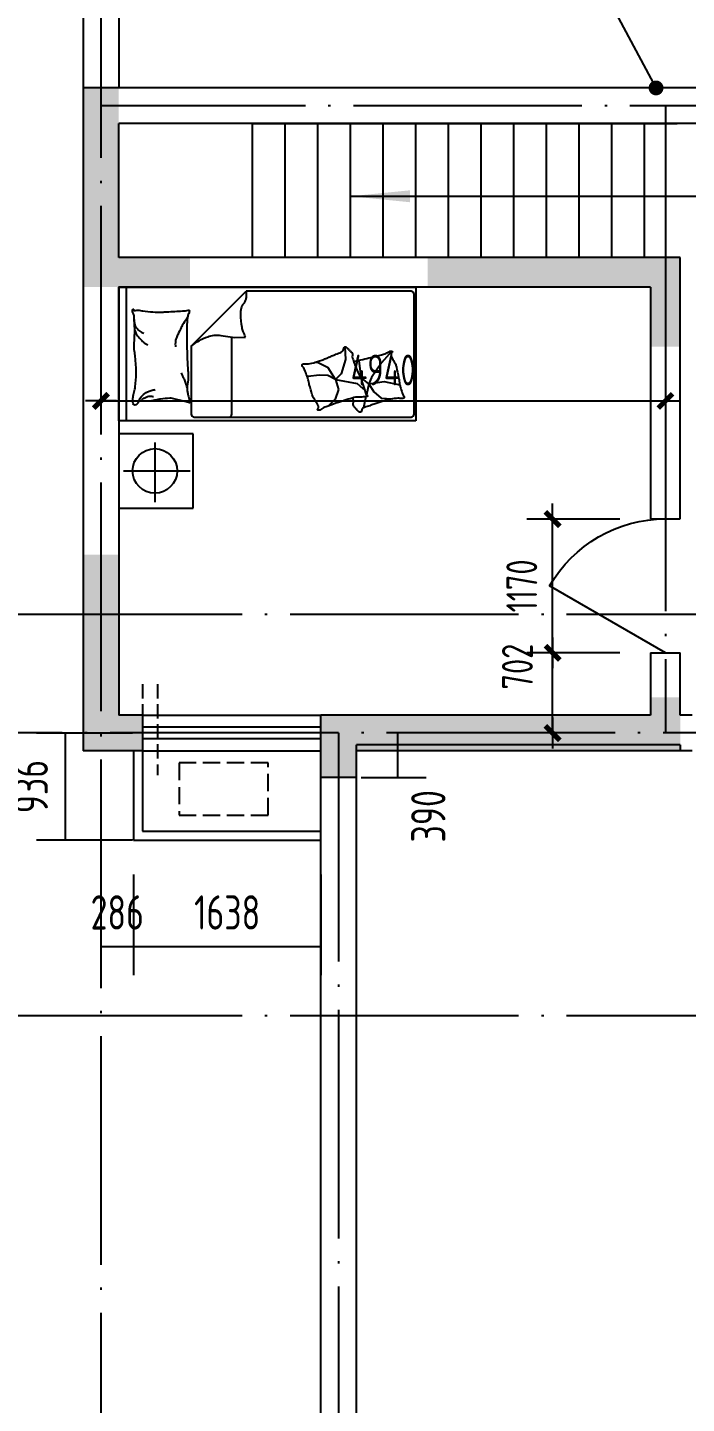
# Model space of a CAD drawing. Extents: x -726032 to 135930, y -151624 to 587044.
# Drawn here: x -615817 to -610049, y 497358 to 509393 of the extents above; entities that cross this region are included whole.
import ezdxf
from ezdxf.enums import TextEntityAlignment as Align

# ---------------------------------------------------------------- set-up
doc = ezdxf.new("R2010")
doc.units = 0
doc.header["$LTSCALE"] = 1000
doc.header["$MEASUREMENT"] = 0
doc.linetypes.add('DASH', pattern=[0.35, 0.25, -0.1])
doc.linetypes.add('DOTE', pattern=[2.42, 2, -0.2, 0.02, -0.2])
doc.layers.get('0').update_dxf_attribs({"linetype": 'CONTINUOUS'})
doc.layers.get('DEFPOINTS').update_dxf_attribs({"color": 1, "linetype": 'CONTINUOUS'})
for name, color, linetype in [('COLUMN', 170, 'CONTINUOUS'), ('DOTE', 8, 'DOTE'), ('PUB_DIM', 245, 'CONTINUOUS'), ('ROOF', 4, 'CONTINUOUS'), ('STAIR', 42, 'CONTINUOUS'), ('WALL', 255, 'CONTINUOUS'), ('WINDOW', 155, 'CONTINUOUS'), ('WINDOW_TEXT', 7, 'CONTINUOUS'), ('家具', 252, 'CONTINUOUS'), ('引线', 213, 'CONTINUOUS'), ('空调', 245, 'CONTINUOUS')]:
    doc.layers.add(name, color=color, linetype=linetype)
doc.styles.add('DIM_FONT', font='isocp.shx', dxfattribs={"width": 0.8})
doc.styles.add('SIMPLEX', font='SIMPLEX.SHX')
doc.dimstyles.new('DIMA', dxfattribs={"dimtxt": 300, "dimasz": 1, "dimexe": 250, "dimexo": 300, "dimgap": 150, "dimtad": 1, "dimdec": 0, "dimzin": 0, "dimdsep": 46, "dimtxsty": 'DIM_FONT', "dimcen": 0.09, "dimse1": 1, "dimclrt": 142, "dimadec": 0, "dimazin": 0, "dimtfac": 1, "dimtdec": 0, "dimtix": 1, "dimtmove": 2, "dimatfit": 3, "dimfxl": 1, "dimtolj": 1, "dimtzin": 0, "dimarcsym": 0})
doc.dimstyles.new('DIMN', dxfattribs={"dimtxt": 300, "dimasz": 1, "dimexe": 250, "dimexo": 300, "dimgap": 150, "dimtad": 1, "dimdec": 0, "dimzin": 0, "dimdsep": 46, "dimtxsty": 'DIM_FONT', "dimcen": 0.09, "dimclrt": 142, "dimadec": 0, "dimazin": 0, "dimtfac": 1, "dimtdec": 0, "dimtix": 1, "dimtmove": 2, "dimatfit": 3, "dimfxl": 1, "dimtolj": 1, "dimtzin": 0, "dimarcsym": 0})

# ---------------------------------------------------------------- blocks, each defined once
blk = doc.blocks.new('_DIMX')
blk.add_line((-150, 0), (150, 0))
at = {"const_width": 50}
blk.add_lwpolyline([(-70, -70), (70, 70)], dxfattribs=at)
blk = doc.blocks.new('*D1612')
at = {"layer": 'DEFPOINTS', "color": 0, "transparency": 16777216}
for p in [(-615174, 507064), (-610234, 507064), (-610234, 506127)]:
    blk.add_point(p, dxfattribs=at)
at = {"layer": 'PUB_DIM', "color": 0, "lineweight": -2, "transparency": 16777216}
for p, q in [((-610234, 506794), (-610234, 505902)), ((-615173, 506127), (-610235, 506127))]:
    blk.add_line(p, q, dxfattribs=at)
at = {"layer": 'PUB_DIM', "color": 0, "lineweight": -2, "transparency": 16777216, "xscale": 0.9, "yscale": 0.9, "zscale": 0.9, "rotation": 180}
blk.add_blockref('_DIMX', (-615174, 506127), dxfattribs=at)
at = {"layer": 'PUB_DIM', "color": 0, "lineweight": -2, "transparency": 16777216, "xscale": 0.9, "yscale": 0.9, "zscale": 0.9}
blk.add_blockref('_DIMX', (-610234, 506127), dxfattribs=at)
at = {"layer": 'PUB_DIM', "color": 142, "transparency": 16777216, "insert": (-612704, 506397), "char_height": 270, "attachment_point": 5, "style": 'DIM_FONT'}
blk.add_mtext('\\A1;4940', dxfattribs=at)
blk = doc.blocks.new('_ARROW')
blk.add_solid([(0, 0), (-1, 0.1), (-1, -0.1)])
blk = doc.blocks.new('M_C55HKH')
for p, q in [((0, -52.4), (900, -52.4)), ((25.8, -508.5), (25.8, -1967.8)), ((502.6, -488.5), (45.8, -488.5)), ((502.6, -488.5), (871.6, -858.3)), ((45.8, -761.1), (564.4, -761.1)), ((871.6, -1967.8), (871.6, -858.3)), ((299.4, -1273), (294.5, -1270)), ((306.6, -1352.3), (299.4, -1273)), ((304.8, -1407.4), (306.6, -1352.3)), ((357, -1410.4), (393.4, -1337.5)), ((393.4, -1337.5), (392.3, -1318.1)), ((146.2, -1456.3), (99.8, -1409.5)), ((210.6, -1478.3), (146.2, -1456.3)), ((278.4, -1459.1), (210.6, -1478.3)), ((278.4, -1459.1), (251, -1605.9)), ((278.4, -1459.1), (304.8, -1407.4)), ((278.4, -1459.1), (357, -1410.4)), ((316.5, -1498.2), (278.4, -1459.1)), ((412.1, -1526.9), (316.5, -1498.2)), ((495.3, -1522.7), (412.1, -1526.9)), ((163.5, -1664.3), (88.8, -1648.6)), ((218.9, -1643.3), (211.2, -1652.3)), ((251, -1605.9), (218.9, -1643.3)), ((249.3, -1682.4), (286.2, -1639.5)), ((286.2, -1639.5), (333.2, -1627.5)), ((333.2, -1627.5), (405.4, -1617.7)), ((195.7, -1717.6), (153.5, -1766.5)), ((249.3, -1682.4), (175.1, -1666.8)), ((249.3, -1682.4), (195.7, -1717.6)), ((249.3, -1682.4), (266, -1787)), ((292.2, -1700.3), (249.3, -1682.4)), ((391.2, -1768.8), (292.2, -1700.3)), ((153.5, -1766.5), (147.3, -1840.5)), ((266, -1787), (242.8, -1892.3)), ((468.8, -1838.9), (391.2, -1768.8)), ((45.8, -1987.8), (851.6, -1987.8))]:
    blk.add_line(p, q)
blk.add_lwpolyline([(0, -2000), (0, 0), (900, 0), (900, -2000)], close=True)
for points in [[(135.1, -133.6, -0.263368), (107.1, -114.8, -0.494818), (116.3, -96.1, -0.049225), (134, -94.3, -0.036831), (157.6, -96.1, -0.031893), (195.6, -104.2, 0.035782), (229.5, -111.2, 0.032941), (319.2, -117.1, 0.026564), (430.4, -111.2, 0.017905), (467.9, -105.8, -0.033397), (488.1, -103.6, -0.03204), (525.2, -104.3, 0.018442), (589.5, -107.3, 0.010837), (654.3, -106.6, 0.014624), (702.2, -103.6, 0.111249), (724.7, -96.3, -0.153708), (741.6, -92.3, -0.076444), (749.1, -94, -0.215512), (751, -96.1, -0.585858), (748.4, -99.1, 0.363489), (743.5, -101.7, 0.191716), (743.4, -113.2, -0.129675), (745.4, -129.9, -0.01735), (742.4, -146.7, 0.019326), (739.8, -161.8, 0.018818), (733.1, -230.1, 0.021828), (732.2, -289.4, 0.006204), (733.6, -323.2, 0.001963), (739.8, -430.1, 0.028341), (744, -466.2, -0.117014), (743.5, -475.1, -0.36606), (742.1, -476.1, -0.03973), (728.5, -473.3, -0.048309), (714.7, -467.8, 0.062981), (704.1, -463.9, 0.04058), (680.7, -460.5, 0.014345), (613.9, -458.3, 0.005484), (488.5, -459, 0.007153), (392.3, -462, 0.008762), (349.8, -464.7, -0.008153), (304.1, -467.6, -0.06251), (247, -463.2, 0.078669), (201.4, -461.2, 0.047825), (179, -465.9, -0.034494), (148.2, -473.3, -0.023571), (122.9, -476.3, -0.510228), (121.9, -475.1), (129.4, -445.1), (150.1, -362.6, 0.073041), (152.1, -343, 0.023305), (146.3, -281.9, 0.018299), (142.3, -259, -0.01097), (134.9, -221, -0.042281), (132, -186.7, -0.027201), (134.9, -133.3)], [(133.4, -149.6, -0.05369), (147.6, -162.6, -0.070312), (155.7, -174.9, -0.015448), (159.5, -183.4, -0.013244), (163.2, -193.7, -0.082127), (166.2, -211.7, -0.064164), (163.2, -234.9)], [(134.9, -133.6, -0.077379), (169.7, -158.9, -0.077379), (195.2, -193.7, -0.047525), (205.1, -218.3, -0.047525), (210.2, -244.3)], [(608.9, -107.4, 0.027842), (585.2, -118, 0.048685), (572.6, -126.1, 0.023666), (544.7, -150.5, 0.031223), (525.7, -171.1, 0.046801), (520.6, -178.8, 0.023191), (512.5, -195.5)], [(690.9, -101.7, 0.088153), (656.4, -105.2, 0.088153), (625.2, -120.5, 0.077547), (603.6, -142.1, 0.077547), (589.5, -169.3)], [(225.5, -460.5, 0.009729), (252.8, -451.5, 0.009729), (279.7, -441.4, 0.007971), (301.4, -432.3, 0.007971), (322.9, -422.6)], [(694.7, -462, 0.016108), (655.8, -435.8, 0.024599), (629, -420.7, 0.009477), (579.9, -397.4, 0.015937), (550.1, -385.1, 0.072521), (533.7, -381.5, 0.033339), (497.5, -381.3)], [(502.6, -488.5, -0.085272), (565.9, -598.6, -0.124044), (575.2, -686.2), (561.5, -781.6), (563.3, -854.1)], [(563.3, -854.1, -0.027362), (601.8, -837.7, -0.040834), (628.9, -830.3, -0.038441), (716.6, -820.8, -0.076528), (760.7, -826.1, -0.103649), (788.2, -840.5, 0.093398), (818.4, -857, 0.072727), (840.5, -860.8, 0.052315), (871.6, -858.3)], [(400.3, -1581.4, 0.025626), (401.8, -1590.8, 0.0108), (426.4, -1696.7, 0.00456), (445.4, -1768.5, 0.01125), (454.1, -1797.4, 0.069394), (461.7, -1813.2, -0.079756), (468.1, -1827, -0.106399), (468.8, -1838.9, -0.328642), (465.8, -1841.8, -0.299547), (460.8, -1839.5, 0.189917), (454.1, -1834.5, 0.033518), (446, -1832.9, 0.075627), (442.4, -1833, 0.053489), (435.9, -1834.8, 0.017838), (417.6, -1843, 0.038394), (397.1, -1855.1, -0.059529), (383.5, -1862.4, -0.035943), (361.9, -1869, -0.011245), (291.4, -1883.8, -0.006203), (259.2, -1889.3, 0.010783), (240.6, -1892.7, 0.019485), (229.8, -1895.4, 0.005062), (188.4, -1907.7, 0.101392), (167.2, -1919.3, -0.223768), (156.1, -1922.3, -0.25558), (152.7, -1919.5, -0.081563), (149.7, -1906.7, -0.071805), (150.7, -1893, 0.069985), (151.8, -1879, 0.03546), (145.4, -1830.7, 0.029432), (130.3, -1774, 0.001554), (121.1, -1746.5, -0.00152), (111.6, -1718.4, -0.004735), (102.3, -1689.3, 0.00382), (90.8, -1653.2, 0.296001), (66.5, -1633.6, -0.649774), (60.7, -1615.9, -0.02319), (64.7, -1612.6, 0.0288), (67.9, -1609.9, 0.005727), (73, -1605.1, -0.004358), (79.6, -1598.7, -0.027528), (94.1, -1586.2, -0.046214), (103.8, -1580.2, -0.194121), (117.3, -1579, 0.133719), (136.6, -1579.7, 0.005779), (154.6, -1575.2, 0.008882)]]:
    blk.add_lwpolyline(points, format="xyb")
blk.add_lwpolyline([(345.4, -1251, 0.101392), (365.7, -1237.8, -0.223768), (376.5, -1234, -0.25558), (380.2, -1236.5, -0.081563), (384.2, -1249.1, -0.071805), (384.2, -1262.7, 0.069985), (384.1, -1276.8, 0.03546), (394.2, -1324.5, 0.029432), (413.7, -1379.8, 0.001554), (425, -1406.6, -0.00152), (436.5, -1433.9, -0.004735), (448, -1462.2, 0.00382), (462.3, -1497.3, 0.296001), (488, -1515, -0.649774), (495.1, -1532.2, -0.02319), (491.4, -1535.7, 0.0288), (488.4, -1538.7, 0.005727), (483.8, -1543.9, -0.004358), (477.7, -1550.8, -0.027528), (464.1, -1564.3, -0.046214), (454.9, -1571.1, -0.194121), (441.5, -1573.2, 0.133719), (422.3, -1574.1, 0.011505), (387.3, -1586.1, 0.008882), (342.6, -1603.5, 0.012426), (285.7, -1628.6, -0.033612), (264.2, -1636.9), (217.8, -1651.5), (182, -1662.8, 0.224341), (170.4, -1673.5, -0.722772), (163.3, -1673.1, -0.103513), (163.2, -1670, 0.053465), (163.5, -1664.3, 0.030109), (161.3, -1645.6, -0.031436), (159.2, -1627.7, -0.05324), (159.9, -1615.6, 0.05518), (160.5, -1603.9, 0.056271), (157, -1583.3, 0.0108), (124.3, -1479.6, 0.00456), (99.8, -1409.5, 0.01125), (89, -1381.3, 0.069394), (80.2, -1366.2, -0.079756), (72.8, -1352.9, -0.106399), (71.2, -1341.1, -0.328642), (73.9, -1337.9, -0.299547), (79.1, -1339.9, 0.189917), (86.1, -1344.3, 0.033518), (94.3, -1345.3, 0.075627), (98, -1345, 0.053489), (104.3, -1342.6, 0.017838), (121.9, -1333, 0.038394), (141.4, -1319.4, -0.059529), (154.4, -1311.1, -0.035943), (175.4, -1302.8, -0.011245), (244.6, -1282.8, -0.006203), (276.3, -1274.7, 0.010783), (294.5, -1270, 0.019485), (305.2, -1266.5, 0.005062)], format="xyb", close=True)
for centre, start, end in [((45.8, -508.5), 90, 180), ((45.8, -741.1), 180, 270), ((45.8, -1967.8), 180, 270), ((851.6, -1967.8), 270, 0)]:
    blk.add_arc(centre, 20, start, end)
at = {"style": 'DIM_FONT', "width": 0.8, "flags": 9}
for tag in ['XSIZE', 'YSIZE']:
    blk.add_attdef(tag, (0, 0), '', height=0.5, dxfattribs=at)
blk = doc.blocks.new('*D1616')
at = {"layer": 'DEFPOINTS', "color": 0, "transparency": 16777216}
for p in [(-611221, 503924), (-610364, 503924), (-610364, 503222)]:
    blk.add_point(p, dxfattribs=at)
at = {"layer": 'PUB_DIM', "color": 0, "lineweight": -2, "transparency": 16777216}
for p, q in [((-610634, 503924), (-611446, 503924)), ((-611221, 503223), (-611221, 503924))]:
    blk.add_line(p, q, dxfattribs=at)
at = {"layer": 'PUB_DIM', "color": 0, "lineweight": -2, "transparency": 16777216, "xscale": 0.9, "yscale": 0.9, "zscale": 0.9}
for p, rotation in [((-611221, 503924), 90), ((-611221, 503222), 270)]:
    blk.add_blockref('_DIMX', p, dxfattribs=dict(at, rotation=rotation))
at = {"layer": 'PUB_DIM', "color": 142, "transparency": 16777216, "insert": (-611529, 503803), "char_height": 270, "attachment_point": 5, "rotation": 90, "style": 'DIM_FONT'}
blk.add_mtext('\\A1;702', dxfattribs=at)
blk = doc.blocks.new('*D1617')
at = {"layer": 'DEFPOINTS', "color": 0, "transparency": 16777216}
for p in [(-611221, 505094), (-610364, 505094), (-610364, 503924)]:
    blk.add_point(p, dxfattribs=at)
at = {"layer": 'PUB_DIM', "color": 0, "lineweight": -2, "transparency": 16777216}
for p, q in [((-610634, 505094), (-611446, 505094)), ((-611221, 503925), (-611221, 505094))]:
    blk.add_line(p, q, dxfattribs=at)
at = {"layer": 'PUB_DIM', "color": 0, "lineweight": -2, "transparency": 16777216, "xscale": 0.9, "yscale": 0.9, "zscale": 0.9}
for p, rotation in [((-611221, 505094), 90), ((-611221, 503924), 270)]:
    blk.add_blockref('_DIMX', p, dxfattribs=dict(at, rotation=rotation))
at = {"layer": 'PUB_DIM', "color": 142, "transparency": 16777216, "insert": (-611491, 504509), "char_height": 270, "attachment_point": 5, "rotation": 90, "style": 'DIM_FONT'}
blk.add_mtext('\\A1;1170', dxfattribs=at)
blk = doc.blocks.new('_DBLK')
blk.add_line((-0.5, 0), (0, -0.866))
blk.add_arc((-0.5, 0), 1, 300, 0)
at = {"layer": 'WINDOW_TEXT', "style": 'SIMPLEX', "flags": 9}
blk.add_attdef('A', text='', height=1, dxfattribs=at).set_placement((0, 1.5), align=Align.MIDDLE)
blk = doc.blocks.new('*D302')
at = {"layer": 'DEFPOINTS', "color": 0, "transparency": 16777216}
for p in [(-615174, 502286), (-614888, 502286), (-615174, 501353)]:
    blk.add_point(p, dxfattribs=at)
at = {"layer": 'PUB_DIM', "color": 0, "lineweight": -2, "transparency": 16777216}
for p, q in [((-615174, 501986), (-615174, 501103)), ((-614888, 501986), (-614888, 501103)), ((-615175, 501353), (-615176, 501353)), ((-614888, 501353), (-615174, 501353)), ((-614887, 501353), (-614886, 501353))]:
    blk.add_line(p, q, dxfattribs=at)
at = {"layer": 'PUB_DIM', "color": 0, "transparency": 16777216}
for points in [[(-615175, 501353), (-615175, 501353), (-615174, 501353)], [(-614887, 501353), (-614887, 501353), (-614888, 501353)]]:
    blk.add_solid(points, dxfattribs=at)
at = {"layer": 'PUB_DIM', "color": 142, "transparency": 16777216, "insert": (-615031, 501653), "char_height": 300, "attachment_point": 5, "style": 'DIM_FONT'}
blk.add_mtext('\\A1;286', dxfattribs=at)
blk = doc.blocks.new('*D303')
at = {"layer": 'DEFPOINTS', "color": 0, "transparency": 16777216}
for p in [(-614888, 502286), (-613250, 502286), (-614888, 501353)]:
    blk.add_point(p, dxfattribs=at)
at = {"layer": 'PUB_DIM', "color": 0, "lineweight": -2, "transparency": 16777216}
for p, q in [((-614888, 501986), (-614888, 501103)), ((-613250, 501986), (-613250, 501103)), ((-613251, 501353), (-614887, 501353))]:
    blk.add_line(p, q, dxfattribs=at)
at = {"layer": 'PUB_DIM', "color": 0, "transparency": 16777216}
for points in [[(-614887, 501353), (-614887, 501353), (-614888, 501353)], [(-613251, 501353), (-613251, 501353), (-613250, 501353)]]:
    blk.add_solid(points, dxfattribs=at)
at = {"layer": 'PUB_DIM', "color": 142, "transparency": 16777216, "insert": (-614069, 501653), "char_height": 300, "attachment_point": 5, "style": 'DIM_FONT'}
blk.add_mtext('\\A1;1638', dxfattribs=at)
blk = doc.blocks.new('*D306')
at = {"layer": 'DEFPOINTS', "color": 0, "transparency": 16777216}
for p in [(-614599, 503222), (-615488, 502286), (-614599, 502286)]:
    blk.add_point(p, dxfattribs=at)
at = {"layer": 'PUB_DIM', "color": 0, "lineweight": -2, "transparency": 16777216}
for p, q in [((-614899, 503222), (-615738, 503222)), ((-615488, 503221), (-615488, 502287)), ((-614899, 502286), (-615738, 502286))]:
    blk.add_line(p, q, dxfattribs=at)
at = {"layer": 'PUB_DIM', "color": 0, "transparency": 16777216}
for points in [[(-615488, 503221), (-615488, 503221), (-615488, 503222)], [(-615488, 502287), (-615488, 502287), (-615488, 502286)]]:
    blk.add_solid(points, dxfattribs=at)
at = {"layer": 'PUB_DIM', "color": 142, "transparency": 16777216, "insert": (-615788, 502754), "char_height": 300, "attachment_point": 5, "rotation": 90, "style": 'DIM_FONT'}
blk.add_mtext('\\A1;936', dxfattribs=at)
blk = doc.blocks.new('_WBLK')
for p, q in [((-0.5, 0.5), (0.5, 0.5)), ((0.5, 0.1667), (-0.5, 0.1667)), ((0.5, -0.1667), (-0.5, -0.1667)), ((-0.5, -0.5), (0.5, -0.5))]:
    blk.add_line(p, q)
at = {"layer": 'WINDOW_TEXT', "style": 'SIMPLEX', "flags": 9}
blk.add_attdef('A', text='', height=1, dxfattribs=at).set_placement((0, 1.5), align=Align.MIDDLE)
blk = doc.blocks.new('*D1619')
at = {"layer": 'DEFPOINTS', "color": 0, "transparency": 16777216}
for p in [(-613196, 503222), (-613196, 502832), (-612578, 502832)]:
    blk.add_point(p, dxfattribs=at)
at = {"layer": 'PUB_DIM', "color": 0, "lineweight": -2, "transparency": 16777216}
for p, q in [((-612578, 503221), (-612578, 502833)), ((-612896, 502832), (-612328, 502832))]:
    blk.add_line(p, q, dxfattribs=at)
at = {"layer": 'PUB_DIM', "color": 0, "transparency": 16777216}
for points in [[(-612578, 503221), (-612578, 503221), (-612578, 503222)], [(-612578, 502833), (-612578, 502833), (-612578, 502832)]]:
    blk.add_solid(points, dxfattribs=at)
at = {"layer": 'PUB_DIM', "color": 142, "transparency": 16777216, "insert": (-612309, 502494), "char_height": 300, "attachment_point": 5, "rotation": 90, "style": 'DIM_FONT'}
blk.add_mtext('\\A1;390', dxfattribs=at)

msp = doc.modelspace()

# ---------------------------------------------------------------- hatches: boundary and pattern name
at = {"layer": 'ROOF'}
h = msp.add_hatch(dxfattribs=at)
h.set_pattern_fill('DOTS', color=256, scale=390, style=0)
h.set_pattern_definition([(0, (-475797.41, 346442.748), (12.1875, 24.375), [0, -24.375])])
h.paths.add_polyline_path([(-610103.9, 503066.4), (-610103.9, 503118.4), (-612937.9, 503118.4), (-612937.9, 503066.4)])

# ---------------------------------------------------------------- linework, layer by layer
at = {"layer": 'COLUMN'}
for points in [[(-615329.9, 508864.4), (-615329.9, 507122.4), (-615017.9, 508864.4), (-615017.9, 507122.4)], [(-615017.9, 507382.4), (-615017.9, 507122.4), (-614393.9, 507382.4), (-614393.9, 507122.4)], [(-612313.9, 507382.4), (-612313.9, 507122.4), (-610103.9, 507382.4), (-610363.9, 507122.4)], [(-610363.9, 507122.4), (-610363.9, 506602.4), (-610103.9, 507382.4), (-610103.9, 506602.4)], [(-615329.9, 504782.4), (-615329.9, 503066.4), (-615017.9, 504782.4), (-615017.9, 503066.4)], [(-610363.9, 503378.4), (-610363.9, 503534.4), (-610103.9, 503118.4), (-610103.9, 503534.4)], [(-615017.9, 503066.4), (-615017.9, 503378.4), (-614809.9, 503066.4), (-614809.9, 503378.4)], [(-613249.9, 503378.4), (-613249.9, 502832.4), (-612937.9, 503118.4), (-612937.9, 502832.4)], [(-613249.9, 503378.4), (-612937.9, 503118.4), (-610363.9, 503378.4), (-610103.9, 503118.4)]]:
    msp.add_solid(points, dxfattribs=at)
at = {"layer": 'DOTE'}
for p, q in [((-615173.9, 522352), (-615173.9, 491880.4)), ((-608543.9, 508708.4), (-615173.9, 508708.4)), ((-610233.9, 508708.4), (-610233.9, 503222.4)), ((-615939.2, 504262.4), (-545333.8, 504262.4)), ((-545333.8, 503222.4), (-615939.2, 503222.4)), ((-613093.9, 503222.4), (-613093.9, 491880.4)), ((-615939.2, 500752.4), (-545333.8, 500752.4))]:
    msp.add_line(p, q, dxfattribs=at)
at = {"layer": 'PUB_DIM'}
msp.add_lwpolyline([(-612989.9, 507916.9), (-609925.9, 507916.9)], dxfattribs=at)
at = {"layer": 'ROOF'}
for p, q in [((-615329.9, 513258.4), (-615329.9, 508864.4)), ((-615017.9, 512946.4), (-615017.9, 508864.4)), ((-614887.9, 503066.4), (-614887.9, 502286.4)), ((-614809.9, 503066.4), (-614809.9, 502364.4)), ((-610103.9, 503066.4), (-612937.9, 503066.4)), ((-613249.9, 495266.4), (-613249.9, 502832.4)), ((-612937.9, 495578.4), (-612937.9, 502832.4)), ((-614809.9, 502364.4), (-613249.9, 502364.4)), ((-614887.9, 502286.4), (-613249.9, 502286.4))]:
    msp.add_line(p, q, dxfattribs=at)
at = {"layer": 'STAIR'}
for p, q in [((-613847.9, 507382.4), (-613847.9, 508552.4)), ((-613847.9, 508552.4), (-610129.9, 508552.4)), ((-613561.9, 507382.4), (-613561.9, 508552.4)), ((-613275.9, 507382.4), (-613275.9, 508552.4)), ((-612989.9, 507382.4), (-612989.9, 508552.4)), ((-612703.9, 507382.4), (-612703.9, 508552.4)), ((-612417.9, 507382.4), (-612417.9, 508552.4)), ((-612131.9, 507382.4), (-612131.9, 508552.4)), ((-611845.9, 507382.4), (-611845.9, 508552.4)), ((-611559.9, 507382.4), (-611559.9, 508552.4)), ((-611273.9, 507382.4), (-611273.9, 508552.4)), ((-610987.9, 507382.4), (-610987.9, 508552.4)), ((-610701.9, 507382.4), (-610701.9, 508552.4)), ((-610415.9, 507382.4), (-610415.9, 508552.4))]:
    msp.add_line(p, q, dxfattribs=at)
at = {"layer": 'WALL'}
for p, q in [((-609869.9, 508864.4), (-615329.9, 508864.4)), ((-615329.9, 508864.4), (-615329.9, 503066.4)), ((-615017.9, 507382.4), (-615017.9, 508552.4)), ((-609869.9, 508552.4), (-615017.9, 508552.4)), ((-610103.9, 507382.4), (-615017.9, 507382.4)), ((-610103.9, 505094.4), (-610103.9, 507382.4)), ((-610363.9, 507122.4), (-615017.9, 507122.4)), ((-615017.9, 507122.4), (-615017.9, 503378.4)), ((-610363.9, 507122.4), (-610363.9, 505094.4)), ((-610363.9, 505094.4), (-610103.9, 505094.4)), ((-610363.9, 503924.4), (-610363.9, 503378.4)), ((-610363.9, 503924.4), (-610103.9, 503924.4)), ((-610103.9, 503378.4), (-610103.9, 503924.4)), ((-614809.9, 503378.4), (-615017.9, 503378.4)), ((-614809.9, 503378.4), (-614809.9, 503066.4)), ((-613249.9, 502832.4), (-613249.9, 503378.4)), ((-610363.9, 503378.4), (-613249.9, 503378.4)), ((-609999.9, 503378.4), (-610103.9, 503378.4)), ((-614809.9, 503066.4), (-615329.9, 503066.4)), ((-612937.9, 502832.4), (-612937.9, 503118.4)), ((-610103.9, 503118.4), (-612937.9, 503118.4)), ((-610103.9, 503118.4), (-610103.9, 503066.4)), ((-609999.9, 503066.4), (-610103.9, 503066.4)), ((-612937.9, 502832.4), (-613249.9, 502832.4))]:
    msp.add_line(p, q, dxfattribs=at)
at = {"layer": '家具'}
for p, q in [((-614367.9, 505839.2), (-615017.9, 505839.2)), ((-615017.9, 505839.2), (-615017.9, 505189.2)), ((-614367.9, 505189.2), (-614367.9, 505839.2)), ((-614702.1, 505761.9), (-614702.1, 505241.9)), ((-614975.1, 505514.9), (-614391.6, 505514.9)), ((-615017.9, 505189.2), (-614367.9, 505189.2))]:
    msp.add_line(p, q, dxfattribs=at)
msp.add_circle((-614702.1, 505514.9), 195, dxfattribs=at)
at = {"layer": '引线'}
msp.add_lwpolyline([(-610315.8, 508864.4), (-615964.3, 519406.3), (-620047.7, 519406.3)], dxfattribs=at)
at = {"layer": '引线', "const_width": 64.7}
msp.add_lwpolyline([(-610348.5, 508864.4, 1), (-610283.2, 508864.4, 1)], format="xyb", close=True, dxfattribs=at)
at = {"layer": '空调', "linetype": 'DASH', "ltscale": 0.5}
for p, q in [((-614809.9, 503648.3), (-614809.9, 502854.2)), ((-614679.9, 503648.3), (-614679.9, 502854.2))]:
    msp.add_line(p, q, dxfattribs=at)
at = {"layer": '空调', "linetype": 'DASH', "ltscale": 0.6}
msp.add_lwpolyline([(-614490.7, 502505), (-613710.7, 502505), (-613710.7, 502960), (-614490.7, 502960)], close=True, dxfattribs=at)

# ---------------------------------------------------------------- block references
at = {"layer": 'PUB_DIM', "xscale": 520, "yscale": 520, "zscale": 520, "rotation": 180}
msp.add_blockref('_ARROW', (-612989.9, 507916.9), dxfattribs=at)
at = {"layer": 'WINDOW', "xscale": -1170, "yscale": 1170, "zscale": 1170, "rotation": 270}
msp.add_blockref('_DBLK', (-610233.9, 504509.4), dxfattribs=at)
at = {"layer": 'WINDOW', "xscale": 1560, "yscale": 312, "zscale": 1560}
msp.add_blockref('_WBLK', (-614029.9, 503222.4), dxfattribs=at)
at = {"layer": '家具', "xscale": 1.30000000000291, "yscale": 1.30000000000291, "zscale": 1.30000000000291, "rotation": 90}
msp.add_blockref('M_C55HKH', (-615017.9, 505952.4), dxfattribs=at)

# ---------------------------------------------------------------- dimensions: what is measured, and where the dimension line sits
at = {"layer": 'PUB_DIM'}
dim = msp.add_linear_dim(base=(-610233.9, 506127.2), p1=(-615173.9, 507064.3), p2=(-610233.9, 507064.3), angle=180, dimstyle='DIMA', override={"dimscale": 0.9, "dimblk1": '_DIMX', "dimblk2": '_DIMX', "dimsah": 1}, dxfattribs=at)
dim.commit()
dim.dimension.update_dxf_attribs({"geometry": '*D1612', "text_midpoint": (-612703.9, 506397.2)})
dim = msp.add_aligned_dim(p1=(-610363.9, 503924.4), p2=(-610363.9, 505094.4), distance=857.1, dimstyle='DIMA', override={"dimscale": 0.9, "dimblk1": '_DIMX', "dimblk2": '_DIMX', "dimsah": 1}, dxfattribs=at)
dim.commit()
dim.dimension.update_dxf_attribs({"geometry": '*D1617', "text_midpoint": (-611491, 504509.4)})
dim = msp.add_linear_dim(base=(-611221, 503924.4), p1=(-610363.9, 503222.4), p2=(-610363.9, 503924.4), angle=90, dimstyle='DIMA', override={"dimscale": 0.9, "dimblk1": '_DIMX', "dimblk2": '_DIMX', "dimsah": 1}, dxfattribs=at)
dim.commit()
dim.dimension.update_dxf_attribs({"geometry": '*D1616', "text_midpoint": (-611529.1, 503803), "dimtype": 161})
dim = msp.add_linear_dim(base=(-615488, 502286.4), p1=(-614599.1, 503222.4), p2=(-614599.1, 502286.4), angle=90, dimstyle='DIMN', dxfattribs=at)
dim.commit()
dim.dimension.update_dxf_attribs({"geometry": '*D306', "text_midpoint": (-615788, 502754.4)})
dim = msp.add_linear_dim(base=(-612577.8, 502832.4), p1=(-613196.1, 503222.4), p2=(-613196.1, 502832.4), angle=270, dimstyle='DIMA', dxfattribs=at)
dim.commit()
dim.dimension.update_dxf_attribs({"geometry": '*D1619', "text_midpoint": (-612309.3, 502493.7), "dimtype": 160})
for base, p1, p2, picture, middle in [((-615173.9, 501352.8), (-614887.9, 502286.4), (-615173.9, 502286.4), '*D302', (-615030.9, 501652.9)), ((-614887.9, 501352.8), (-613249.9, 502286.4), (-614887.9, 502286.4), '*D303', (-614068.9, 501652.8))]:
    dim = msp.add_linear_dim(base=base, p1=p1, p2=p2, dimstyle='DIMN', dxfattribs=at)
    dim.commit()
    dim.dimension.update_dxf_attribs({"geometry": picture, "text_midpoint": middle})

doc.saveas('drawing.dxf')
